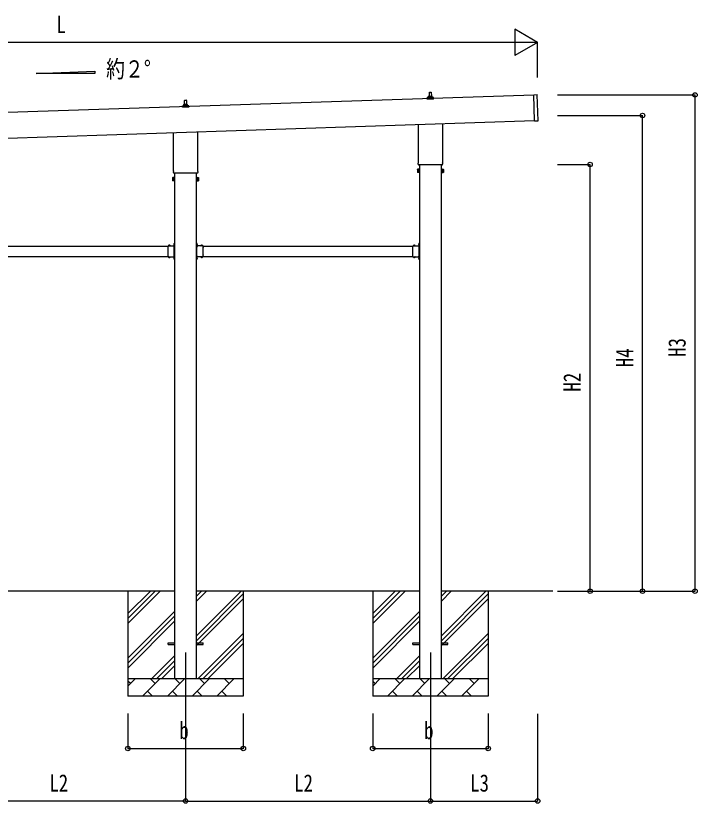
# Model space of a CAD drawing. Units: millimetres, scale not verified. Extents: x -12615 to 12615, y -8910 to 8910.
# Drawn here: x -888 to 3009, y -4972 to -469 of the extents above; entities that cross this region are included whole.
import ezdxf
from ezdxf.enums import TextEntityAlignment as Align

# ---------------------------------------------------------------- set-up
doc = ezdxf.new("R2010")
doc.units = ezdxf.units.MM
doc.header["$LTSCALE"] = 40
for name, color, linetype in [('0-3_YKK_12', 2, 'Continuous'), ('0-4_YKK_13', 4, 'Continuous'), ('0-5_YKK_A1', 4, 'Continuous'), ('0-6_YKK_D', 6, 'Continuous')]:
    doc.layers.add(name, color=color, linetype=linetype)
doc.styles.add('ＭＳ ゴシック', font='')
doc.styles.get('ＭＳ ゴシック').set_extended_font_data('MS Gothic')

msp = doc.modelspace()

# ---------------------------------------------------------------- linework, layer by layer
at = {"layer": '0-3_YKK_12'}
for p, q in [((83.56, -4109), (83.56, -4609)), ((1483.56, -4109), (1483.56, -4609))]:
    msp.add_line(p, q, dxfattribs=at)
at = {"layer": '0-4_YKK_13'}
for p, q in [((1465.31, -945.24), (1465.31, -937.53)), ((1501.81, -945.24), (1465.31, -945.24)), ((1465.69, -936.74), (1501.43, -936.74)), ((1466.07, -936.55), (1472.8, -934.92)), ((1473.18, -934.74), (1493.94, -934.74)), ((1473.56, -933.95), (1473.56, -929.74)), ((1474.56, -929.74), (1492.56, -929.74)), ((1477.56, -929.74), (1478.29, -906.21)), ((1479.29, -905.24), (1487.83, -905.24)), ((1488.83, -906.21), (1489.56, -929.74)), ((1493.56, -933.95), (1493.56, -929.74)), ((1501.05, -936.55), (1494.32, -934.92)), ((1501.81, -945.24), (1501.81, -937.53)), ((2074.33, -920.64), (2093.32, -920)), ((2079.33, -1070.55), (2074.33, -920.64)), ((2099.28, -1068.89), (2094.35, -920.97)), ((65.31, -991.91), (65.31, -984.19)), ((65.69, -983.41), (101.43, -983.41)), ((66.07, -983.22), (72.8, -981.59)), ((73.18, -981.41), (93.94, -981.41)), ((73.56, -980.62), (73.56, -976.41)), ((74.56, -976.41), (92.56, -976.41)), ((77.56, -976.41), (78.29, -952.88)), ((79.29, -951.91), (87.83, -951.91)), ((88.83, -952.88), (89.56, -976.41)), ((93.56, -980.62), (93.56, -976.41)), ((101.05, -983.22), (94.32, -981.59)), ((101.81, -991.91), (101.81, -984.19)), ((101.81, -991.91), (65.31, -991.91)), ((2079.33, -1070.55), (2098.32, -1069.92)), ((1415.26, -1309.23), (1415.26, -1089.65)), ((1551.86, -1085.1), (1551.86, -1309.23)), ((15.26, -1355.89), (15.26, -1136.32)), ((151.86, -1131.77), (151.86, -1355.89)), ((1409.56, -1347.5), (1410.32, -1346.19)), ((1409.56, -1347.5), (1409.56, -1364.5)), ((1413.56, -1318), (1413.56, -1312.5)), ((1551.5, -1321.5), (1415.62, -1321.5)), ((1553.56, -1312.5), (1553.56, -1318)), ((1557.56, -1347.5), (1556.8, -1346.19)), ((1557.56, -1347.5), (1557.56, -1364.5)), ((9.56, -1394.17), (10.32, -1392.85)), ((9.56, -1394.17), (9.56, -1411.17)), ((13.56, -1364.67), (13.56, -1359.17)), ((151.5, -1368.17), (15.62, -1368.17)), ((153.56, -1359.17), (153.56, -1364.67)), ((157.56, -1394.17), (156.8, -1392.85)), ((157.56, -1394.17), (157.56, -1411.17)), ((1409.56, -1364.5), (1410.32, -1365.81)), ((1416.56, -1351.09), (1410.32, -1351.09)), ((1416.56, -1360.91), (1410.32, -1360.91)), ((1416.56, -1365.81), (1410.32, -1365.81)), ((1419.06, -1365.2), (1416.56, -1365.2)), ((1548.06, -1365.2), (1550.56, -1365.2)), ((1550.56, -1351.09), (1556.8, -1351.09)), ((1550.56, -1360.91), (1556.8, -1360.91)), ((1550.56, -1365.81), (1556.8, -1365.81)), ((1557.56, -1364.5), (1556.8, -1365.81)), ((9.56, -1411.17), (10.32, -1412.48)), ((16.56, -1397.76), (10.32, -1397.76)), ((16.56, -1407.57), (10.32, -1407.57)), ((16.56, -1412.48), (10.32, -1412.48)), ((19.06, -1411.87), (16.56, -1411.87)), ((148.06, -1411.87), (150.56, -1411.87)), ((150.56, -1397.76), (156.8, -1397.76)), ((150.56, -1407.57), (156.8, -1407.57)), ((150.56, -1412.48), (156.8, -1412.48)), ((157.56, -1411.17), (156.8, -1412.48)), ((-16.94, -1794.29), (-16.94, -1783.9)), ((-16.94, -1783.9), (19.46, -1783.9)), ((-16.94, -1836.29), (-16.94, -1795.71)), ((-13.68, -1783.04), (-13.68, -1783.2)), ((-12.98, -1783.9), (-4.91, -1783.9)), ((-10.07, -1783.9), (-11.39, -1781.24)), ((-7.82, -1783.9), (-6.49, -1781.24)), ((-4.21, -1783.04), (-4.21, -1783.2)), ((15.36, -1776), (21.06, -1776)), ((19.06, -1785.5), (16.06, -1785.5)), ((19.46, -1774.87), (16.8, -1773.55)), ((19.46, -1777.13), (16.8, -1778.45)), ((18.6, -1771.27), (18.76, -1771.27)), ((18.6, -1780.73), (18.76, -1780.73)), ((19.06, -1794.29), (19.06, -1787.5)), ((19.06, -1836.29), (19.06, -1795.71)), ((19.46, -1768.5), (21.06, -1768.5)), ((19.46, -1785.46), (19.46, -1768.5)), ((19.46, -1771.97), (19.46, -1780.04)), ((21.06, -1773), (19.46, -1773)), ((19.46, -1774), (21.06, -1774)), ((19.46, -1778), (21.06, -1778)), ((21.06, -1779), (19.46, -1779)), ((147.66, -1768.5), (146.06, -1768.5)), ((146.06, -1773), (147.66, -1773)), ((147.66, -1774), (146.06, -1774)), ((151.76, -1776), (146.06, -1776)), ((147.66, -1778), (146.06, -1778)), ((146.06, -1779), (147.66, -1779)), ((147.66, -1785.46), (147.66, -1768.5)), ((147.66, -1771.96), (147.66, -1780.03)), ((147.66, -1774.87), (150.32, -1773.55)), ((147.66, -1777.13), (150.32, -1778.45)), ((184.06, -1783.9), (147.66, -1783.9)), ((148.06, -1785.5), (151.06, -1785.5)), ((148.06, -1794.29), (148.06, -1787.5)), ((148.06, -1836.29), (148.06, -1795.71)), ((148.52, -1771.26), (148.36, -1771.26)), ((148.52, -1780.73), (148.36, -1780.73)), ((171.32, -1783.04), (171.32, -1783.2)), ((180.09, -1783.9), (172.02, -1783.9)), ((174.93, -1783.9), (173.61, -1781.24)), ((177.18, -1783.9), (178.51, -1781.24)), ((180.79, -1783.04), (180.79, -1783.2)), ((184.06, -1794.29), (184.06, -1783.9)), ((184.06, -1836.29), (184.06, -1795.71)), ((1383.06, -1794.29), (1383.06, -1783.9)), ((1383.06, -1783.9), (1419.46, -1783.9)), ((1383.06, -1836.29), (1383.06, -1795.71)), ((1386.32, -1783.04), (1386.32, -1783.2)), ((1387.02, -1783.9), (1395.09, -1783.9)), ((1389.93, -1783.9), (1388.61, -1781.24)), ((1392.18, -1783.9), (1393.51, -1781.24)), ((1395.79, -1783.04), (1395.79, -1783.2)), ((1415.36, -1776), (1421.06, -1776)), ((1419.06, -1785.5), (1416.06, -1785.5)), ((1419.46, -1774.87), (1416.8, -1773.55)), ((1419.46, -1777.13), (1416.8, -1778.45)), ((1418.6, -1771.27), (1418.76, -1771.27)), ((1418.6, -1780.73), (1418.76, -1780.73)), ((1419.06, -1794.29), (1419.06, -1787.5)), ((1419.06, -1836.29), (1419.06, -1795.71)), ((1419.46, -1768.5), (1421.06, -1768.5)), ((1419.46, -1785.46), (1419.46, -1768.5)), ((1419.46, -1771.97), (1419.46, -1780.04)), ((1421.06, -1773), (1419.46, -1773)), ((1419.46, -1774), (1421.06, -1774)), ((1419.46, -1778), (1421.06, -1778)), ((1421.06, -1779), (1419.46, -1779)), ((-16.94, -1848.1), (-16.94, -1837.71)), ((19.06, -1844.5), (19.06, -1837.71)), ((148.06, -1844.5), (148.06, -1837.71)), ((184.06, -1848.1), (184.06, -1837.71)), ((1383.06, -1848.1), (1383.06, -1837.71)), ((1419.06, -1844.5), (1419.06, -1837.71)), ((-16.94, -1848.1), (19.46, -1848.1)), ((-13.68, -1848.96), (-13.68, -1848.8)), ((-12.98, -1848.1), (-4.91, -1848.1)), ((-10.07, -1848.1), (-11.39, -1850.76)), ((-7.82, -1848.1), (-6.49, -1850.76)), ((-4.21, -1848.96), (-4.21, -1848.8)), ((16.06, -1846.5), (19.06, -1846.5)), ((19.46, -1854.87), (16.8, -1853.55)), ((19.46, -1857.13), (16.8, -1858.45)), ((18.6, -1851.27), (18.76, -1851.27)), ((18.6, -1860.74), (18.76, -1860.74)), ((19.46, -1863.5), (19.46, -1846.54)), ((19.46, -1851.97), (19.46, -1860.04)), ((19.46, -1854), (21.06, -1854)), ((19.46, -1858), (21.06, -1858)), ((19.46, -1863.5), (21.06, -1863.5)), ((147.66, -1854), (146.06, -1854)), ((147.66, -1858), (146.06, -1858)), ((147.66, -1863.5), (146.06, -1863.5)), ((147.66, -1863.5), (147.66, -1846.54)), ((184.06, -1848.1), (147.66, -1848.1)), ((147.66, -1851.96), (147.66, -1860.03)), ((147.66, -1854.87), (150.32, -1853.55)), ((147.66, -1857.13), (150.32, -1858.45)), ((151.06, -1846.5), (148.06, -1846.5)), ((148.52, -1851.26), (148.36, -1851.26)), ((148.52, -1860.73), (148.36, -1860.73)), ((171.32, -1848.96), (171.32, -1848.8)), ((180.09, -1848.1), (172.02, -1848.1)), ((174.93, -1848.1), (173.61, -1850.76)), ((177.18, -1848.1), (178.51, -1850.76)), ((180.79, -1848.96), (180.79, -1848.8)), ((1383.06, -1848.1), (1419.46, -1848.1)), ((1386.32, -1848.96), (1386.32, -1848.8)), ((1387.02, -1848.1), (1395.09, -1848.1)), ((1389.93, -1848.1), (1388.61, -1850.76)), ((1392.18, -1848.1), (1393.51, -1850.76)), ((1395.79, -1848.96), (1395.79, -1848.8)), ((1416.06, -1846.5), (1419.06, -1846.5)), ((1419.46, -1854.87), (1416.8, -1853.55)), ((1419.46, -1857.13), (1416.8, -1858.45)), ((1418.6, -1851.27), (1418.76, -1851.27)), ((1418.6, -1860.74), (1418.76, -1860.74)), ((1419.46, -1863.5), (1419.46, -1846.54)), ((1419.46, -1851.97), (1419.46, -1860.04)), ((1419.46, -1854), (1421.06, -1854)), ((1419.46, -1858), (1421.06, -1858)), ((1419.46, -1863.5), (1421.06, -1863.5)), ((-16.44, -4054.5), (21.06, -4054.5)), ((-16.44, -4063.5), (-16.44, -4054.5)), ((-16.44, -4063.5), (21.06, -4063.5)), ((146.06, -4054.5), (183.56, -4054.5)), ((146.06, -4063.5), (183.56, -4063.5)), ((183.56, -4063.5), (183.56, -4054.5)), ((1383.56, -4054.5), (1421.06, -4054.5)), ((1383.56, -4063.5), (1383.56, -4054.5)), ((1383.56, -4063.5), (1421.06, -4063.5)), ((1546.06, -4054.5), (1583.56, -4054.5)), ((1546.06, -4063.5), (1583.56, -4063.5)), ((1583.56, -4063.5), (1583.56, -4054.5))]:
    msp.add_line(p, q, dxfattribs=at)
for points in [[(1416.56, -1365.81), (1416.56, -1346.19), (1410.32, -1346.19)], [(1416.56, -1365.2), (1416.56, -1346.8), (1419.06, -1346.8)], [(1550.56, -1365.2), (1550.56, -1346.8), (1548.06, -1346.8)], [(1550.56, -1365.81), (1550.56, -1346.19), (1556.8, -1346.19)], [(16.56, -1412.48), (16.56, -1392.85), (10.32, -1392.85)], [(16.56, -1411.87), (16.56, -1393.47), (19.06, -1393.47)], [(150.56, -1411.87), (150.56, -1393.47), (148.06, -1393.47)], [(150.56, -1412.48), (150.56, -1392.85), (156.8, -1392.85)], [(19.06, -1787.5), (16.06, -1787.5), (16.06, -1783.9)], [(21.06, -1783.5), (21.06, -1777.5), (21.06, -1774.5), (21.06, -1768.5)], [(146.06, -1783.5), (146.06, -1777.5), (146.06, -1774.5), (146.06, -1768.5)], [(148.06, -1787.5), (151.06, -1787.5), (151.06, -1783.9)], [(1419.06, -1787.5), (1416.06, -1787.5), (1416.06, -1783.9)], [(1421.06, -1783.5), (1421.06, -1777.5), (1421.06, -1774.5), (1421.06, -1768.5)], [(19.06, -1844.5), (16.06, -1844.5), (16.06, -1848.1)], [(148.06, -1844.5), (151.06, -1844.5), (151.06, -1848.1)], [(1419.06, -1844.5), (1416.06, -1844.5), (1416.06, -1848.1)], [(21.06, -1863.5), (21.06, -1857.5), (21.06, -1854.5), (21.06, -1848.5)], [(146.06, -1863.5), (146.06, -1857.5), (146.06, -1854.5), (146.06, -1848.5)], [(1421.06, -1863.5), (1421.06, -1857.5), (1421.06, -1854.5), (1421.06, -1848.5)]]:
    msp.add_lwpolyline(points, dxfattribs=at)
for points in [[(1419.06, -1366.5), (1419.06, -1345.5), (1421.06, -1345.5), (1421.06, -1366.5)], [(1548.06, -1366.5), (1548.06, -1345.5), (1546.06, -1345.5), (1546.06, -1366.5)], [(19.06, -1413.17), (19.06, -1392.17), (21.06, -1392.17), (21.06, -1413.17)], [(148.06, -1413.17), (148.06, -1392.17), (146.06, -1392.17), (146.06, -1413.17)]]:
    msp.add_lwpolyline(points, close=True, dxfattribs=at)
for centre, radius, start, end in [((1466.31, -937.53), 1, 103.62699, 180), ((1472.56, -933.95), 1, 283.62699, 0), ((1477.64, -930.37), 4.13, 90, 171.17633), ((1474.56, -930.74), 1, 90, 180), ((1479.29, -906.24), 1, 90, 178.60509), ((1486.89, -929.74), 4.83, 133.60282, 180), ((1480.23, -929.74), 4.83, 0, 46.39718), ((1487.83, -906.24), 1, 1.39491, 90), ((1489.47, -930.37), 4.13, 8.82367, 90), ((1492.56, -930.74), 1, 0, 90), ((1494.56, -933.95), 1, 180, 256.37301), ((1500.81, -937.53), 1, 0, 76.37301), ((2093.35, -921), 1, 1.90915, 91.90915), ((66.31, -984.19), 1, 103.62699, 180), ((72.56, -980.62), 1, 283.62699, 0), ((77.64, -977.04), 4.13, 90, 171.17633), ((74.56, -977.41), 1, 90, 180), ((79.29, -952.91), 1, 90, 178.60509), ((86.89, -976.41), 4.83, 133.60282, 180), ((80.23, -976.41), 4.83, 0, 46.39718), ((87.83, -952.91), 1, 1.39491, 90), ((89.47, -977.04), 4.13, 8.82367, 90), ((92.56, -977.41), 1, 0, 90), ((94.56, -980.62), 1, 180, 256.37301), ((100.81, -984.19), 1, 0, 76.37301), ((2098.28, -1068.92), 1, 271.90915, 1.90915), ((1413.9, -1348.64), 4.34, 145.61575, 214.38425), ((1417.56, -1312.5), 4, 125.09963, 180), ((1417.56, -1318), 4, 180, 194.47751), ((1417.56, -1318), 4, 194.47751, 241.04498), ((1549.56, -1318), 4, 298.95502, 345.52249), ((1549.56, -1312.5), 4, 0, 54.90037), ((1549.56, -1318), 4, 345.52249, 0), ((1553.21, -1348.64), 4.34, 325.61575, 34.38425), ((13.9, -1395.31), 4.34, 145.61575, 214.38425), ((17.56, -1359.17), 4, 125.09963, 180), ((17.56, -1364.67), 4, 180, 194.47751), ((17.56, -1364.67), 4, 194.47751, 241.04498), ((149.56, -1364.67), 4, 298.95502, 345.52249), ((149.56, -1359.17), 4, 0, 54.90037), ((149.56, -1364.67), 4, 345.52249, 0), ((153.21, -1395.31), 4.34, 325.61575, 34.38425), ((1425.8, -1356), 16.24, 162.41205, 197.58795), ((1413.9, -1363.36), 4.34, 145.61575, 214.38425), ((1541.32, -1356), 16.24, 342.41205, 17.58795), ((1553.21, -1363.36), 4.34, 325.61575, 34.38425), ((13.9, -1410.03), 4.34, 145.61575, 214.38425), ((25.8, -1402.67), 16.24, 162.41205, 197.58795), ((141.32, -1402.67), 16.24, 342.41205, 17.58795), ((153.21, -1410.03), 4.34, 325.61575, 34.38425), ((-17.64, -1795), 1, 314.427, 45.573), ((-12.98, -1783.2), 0.7, 180, 270), ((-12.81, -1783.04), 0.862, 129.12355, 180), ((-8.94, -1787.8), 7, 90, 129.12355), ((-8.94, -1787.8), 7, 50.87645, 90), ((-4.91, -1783.2), 0.7, 270, 0), ((-5.07, -1783.04), 0.862, 0, 50.87645), ((23.36, -1776), 7, 140.87645, 180), ((23.36, -1776), 7, 180, 219.12355), ((18.6, -1772.13), 0.862, 90, 140.87645), ((18.6, -1779.87), 0.862, 219.12355, 270), ((18.76, -1771.97), 0.7, 0, 90), ((18.76, -1780.04), 0.7, 270, 0), ((19.76, -1795), 1, 134.427, 225.573), ((19.06, -1783.5), 2, 270, 0), ((148.06, -1783.5), 2, 180, 270), ((148.36, -1771.96), 0.7, 90, 180), ((148.36, -1780.03), 0.7, 180, 270), ((147.36, -1795), 1, 314.427, 45.573), ((148.52, -1772.13), 0.862, 39.12355, 90), ((148.52, -1779.87), 0.862, 270, 320.87645), ((143.76, -1776), 7, 0, 39.12355), ((143.76, -1776), 7, 320.87645, 0), ((172.02, -1783.2), 0.7, 180, 270), ((172.19, -1783.04), 0.862, 129.12355, 180), ((176.06, -1787.8), 7, 90, 129.12355), ((176.06, -1787.8), 7, 50.87645, 90), ((180.09, -1783.2), 0.7, 270, 0), ((179.93, -1783.04), 0.862, 0, 50.87645), ((184.76, -1795), 1, 134.427, 225.573), ((1382.36, -1795), 1, 314.427, 45.573), ((1387.02, -1783.2), 0.7, 180, 270), ((1387.19, -1783.04), 0.862, 129.12355, 180), ((1391.06, -1787.8), 7, 90, 129.12355), ((1391.06, -1787.8), 7, 50.87645, 90), ((1395.09, -1783.2), 0.7, 270, 0), ((1394.93, -1783.04), 0.862, 0, 50.87645), ((1423.36, -1776), 7, 140.87645, 180), ((1423.36, -1776), 7, 180, 219.12355), ((1418.6, -1772.13), 0.862, 90, 140.87645), ((1418.6, -1779.87), 0.862, 219.12355, 270), ((1418.76, -1771.97), 0.7, 0, 90), ((1418.76, -1780.04), 0.7, 270, 0), ((1419.76, -1795), 1, 134.427, 225.573), ((1419.06, -1783.5), 2, 270, 0), ((-17.64, -1837), 1, 314.427, 45.573), ((19.76, -1837), 1, 134.427, 225.573), ((147.36, -1837), 1, 314.427, 45.573), ((184.76, -1837), 1, 134.427, 225.573), ((1382.36, -1837), 1, 314.427, 45.573), ((1419.76, -1837), 1, 134.427, 225.573), ((-12.98, -1848.8), 0.7, 90, 180), ((-12.81, -1848.96), 0.862, 180, 230.87645), ((-8.94, -1844.2), 7, 230.87645, 270), ((-8.94, -1844.2), 7, 270, 309.12355), ((-4.91, -1848.8), 0.7, 0, 90), ((-5.07, -1848.96), 0.862, 309.12355, 0), ((23.36, -1856), 7, 140.87645, 180), ((23.36, -1856), 7, 180, 219.12355), ((18.6, -1852.13), 0.862, 90, 140.87645), ((18.6, -1859.87), 0.862, 219.12355, 270), ((18.76, -1851.97), 0.7, 0, 90), ((18.76, -1860.04), 0.7, 270, 0), ((19.06, -1848.5), 2, 0, 90), ((148.06, -1848.5), 2, 90, 180), ((148.36, -1851.96), 0.7, 90, 180), ((148.36, -1860.03), 0.7, 180, 270), ((148.52, -1852.13), 0.862, 39.12355, 90), ((148.52, -1859.87), 0.862, 270, 320.87645), ((143.76, -1856), 7, 0, 39.12355), ((143.76, -1856), 7, 320.87645, 0), ((172.02, -1848.8), 0.7, 90, 180), ((172.19, -1848.96), 0.862, 180, 230.87645), ((176.06, -1844.2), 7, 230.87645, 270), ((176.06, -1844.2), 7, 270, 309.12355), ((180.09, -1848.8), 0.7, 0, 90), ((179.93, -1848.96), 0.862, 309.12355, 0), ((1387.02, -1848.8), 0.7, 90, 180), ((1387.19, -1848.96), 0.862, 180, 230.87645), ((1391.06, -1844.2), 7, 230.87645, 270), ((1391.06, -1844.2), 7, 270, 309.12355), ((1395.09, -1848.8), 0.7, 0, 90), ((1394.93, -1848.96), 0.862, 309.12355, 0), ((1423.36, -1856), 7, 140.87645, 180), ((1423.36, -1856), 7, 180, 219.12355), ((1418.6, -1852.13), 0.862, 90, 140.87645), ((1418.6, -1859.87), 0.862, 219.12355, 270), ((1418.76, -1851.97), 0.7, 0, 90), ((1418.76, -1860.04), 0.7, 270, 0), ((1419.06, -1848.5), 2, 0, 90)]:
    msp.add_arc(centre, radius, start, end, dxfattribs=at)
at = {"layer": '0-5_YKK_A1'}
for p, q in [((-771.76, -798.81), (-435.76, -786.4)), ((-435.76, -798.81), (-771.76, -798.81)), ((-435.76, -786.4), (-435.76, -798.81)), ((2074.4, -922.63), (-3317.67, -1102.34)), ((-3312.84, -1247.26), (2079.23, -1067.52)), ((1421.06, -1321.5), (1421.06, -4259)), ((1546.06, -4259), (1546.06, -1321.5)), ((21.06, -1368.17), (21.06, -4259)), ((146.06, -4259), (146.06, -1368.17)), ((-1215.94, -1786), (-16.94, -1786)), ((184.06, -1786), (1383.06, -1786)), ((-1215.94, -1846), (-16.94, -1846)), ((16.06, -1846), (20.56, -1846)), ((151.06, -1846), (146.56, -1846)), ((184.06, -1846), (1383.06, -1846)), ((1416.06, -1846), (1420.56, -1846)), ((21.06, -3759), (-1253.94, -3759)), ((-246.44, -3759), (-246.44, -4359)), ((-246.44, -3944.05), (-61.39, -3759)), ((-246.44, -3915.77), (-89.67, -3759)), ((-246.44, -3887.48), (-117.96, -3759)), ((1421.06, -3759), (146.06, -3759)), ((146.06, -4014.1), (401.16, -3759)), ((146.06, -3816.11), (203.17, -3759)), ((146.06, -3787.82), (174.88, -3759)), ((146.06, -4042.38), (413.56, -3774.88)), ((413.56, -3759), (413.56, -4359)), ((1153.56, -3759), (1153.56, -4359)), ((1153.56, -3944.05), (1338.61, -3759)), ((1153.56, -3915.77), (1310.33, -3759)), ((1153.56, -3887.48), (1282.04, -3759)), ((2184.44, -3759), (1546.06, -3759)), ((1546.06, -4014.1), (1801.16, -3759)), ((1546.06, -3816.11), (1603.17, -3759)), ((1546.06, -3787.82), (1574.88, -3759)), ((1546.06, -4042.38), (1813.56, -3774.88)), ((1813.56, -3759), (1813.56, -4359)), ((146.06, -4070.67), (413.56, -3803.17)), ((1546.06, -4070.67), (1813.56, -3803.17)), ((-246.44, -4142.04), (21.06, -3874.54)), ((-246.44, -4170.32), (21.06, -3902.82)), ((1153.56, -4142.04), (1421.06, -3874.54)), ((1153.56, -4170.32), (1421.06, -3902.82)), ((-246.44, -4198.61), (21.06, -3931.11)), ((1153.56, -4198.61), (1421.06, -3931.11)), ((155.72, -4259), (413.56, -4001.16)), ((1555.72, -4259), (1813.56, -4001.16)), ((184, -4259), (413.56, -4029.44)), ((1584, -4259), (1813.56, -4029.44)), ((212.29, -4259), (413.56, -4057.73)), ((1612.29, -4259), (1813.56, -4057.73)), ((-108.84, -4259), (21.06, -4129.1)), ((1291.16, -4259), (1421.06, -4129.1)), ((-80.56, -4259), (21.06, -4157.38)), ((-52.27, -4259), (21.06, -4185.67)), ((1319.44, -4259), (1421.06, -4157.38)), ((1347.73, -4259), (1421.06, -4185.67)), ((-246.44, -4259), (413.56, -4259)), ((-246.44, -4301.89), (-203.55, -4259)), ((-232.1, -4287.55), (-246.44, -4273.21)), ((-162.13, -4359), (-62.13, -4259)), ((-90.68, -4287.55), (-119.23, -4259)), ((-20.7, -4359), (79.3, -4259)), ((50.74, -4287.55), (22.19, -4259)), ((120.72, -4359), (220.72, -4259)), ((192.16, -4287.55), (163.61, -4259)), ((262.14, -4359), (362.14, -4259)), ((333.58, -4287.55), (305.03, -4259)), ((410.28, -4259), (413.56, -4255.72)), ((1153.56, -4259), (1813.56, -4259)), ((1153.56, -4301.89), (1196.45, -4259)), ((1167.9, -4287.55), (1153.56, -4273.21)), ((1237.87, -4359), (1337.87, -4259)), ((1309.32, -4287.55), (1280.77, -4259)), ((1379.3, -4359), (1479.3, -4259)), ((1450.74, -4287.55), (1422.19, -4259)), ((1520.72, -4359), (1620.72, -4259)), ((1592.16, -4287.55), (1563.61, -4259)), ((1662.14, -4359), (1762.14, -4259)), ((1733.58, -4287.55), (1705.03, -4259)), ((1810.28, -4259), (1813.56, -4255.72)), ((413.56, -4359), (-246.44, -4359)), ((-133.57, -4330.45), (-105.02, -4359)), ((7.85, -4330.45), (36.4, -4359)), ((149.27, -4330.45), (177.82, -4359)), ((290.69, -4330.45), (319.24, -4359)), ((1813.56, -4359), (1153.56, -4359)), ((1266.43, -4330.45), (1294.98, -4359)), ((1407.85, -4330.45), (1436.4, -4359)), ((1549.27, -4330.45), (1577.82, -4359)), ((1690.69, -4330.45), (1719.24, -4359))]:
    msp.add_line(p, q, dxfattribs=at)
for points in [[(16.06, -1786), (20.56, -1786), (20.56, -1846)], [(151.06, -1786), (146.56, -1786), (146.56, -1846)], [(1416.06, -1786), (1420.56, -1786), (1420.56, -1846)]]:
    msp.add_lwpolyline(points, dxfattribs=at)
at = {"layer": '0-6_YKK_D'}
for p, q in [((2096.71, -621.55), (1966.8, -546.55)), ((1966.8, -546.55), (1966.8, -696.55)), ((1946.71, -621.55), (-3185.14, -621.55)), ((2096.71, -621.55), (1836.9, -621.55)), ((2096.71, -621.55), (1966.8, -696.55)), ((2096.71, -821.84), (2096.71, -620.55)), ((2210.59, -921.55), (2997.71, -921.55)), ((2996.71, -3759), (2996.71, -921.55)), ((2210.59, -1039), (2697.71, -1039)), ((2696.71, -3759), (2696.71, -1039)), ((2210.59, -1319), (2397.71, -1319)), ((2396.71, -3759), (2396.71, -1319)), ((2210.59, -3759), (2397.71, -3759)), ((2210.59, -3759), (2997.71, -3759)), ((2210.59, -3759), (2697.71, -3759)), ((-246.44, -4459), (-246.44, -4660)), ((83.56, -4459), (83.56, -4960)), ((83.56, -4459), (83.56, -4960)), ((413.56, -4459), (413.56, -4660)), ((1153.56, -4459), (1153.56, -4660)), ((1483.56, -4459), (1483.56, -4960)), ((1483.56, -4459), (1483.56, -4960)), ((1813.56, -4459), (1813.56, -4660)), ((2096.71, -4460), (2096.71, -4960)), ((-246.44, -4659), (413.56, -4659)), ((1153.56, -4659), (1813.56, -4659)), ((83.56, -4959), (-1316.44, -4959)), ((83.56, -4959), (1483.56, -4959)), ((1483.56, -4959), (2096.71, -4959))]:
    msp.add_line(p, q, dxfattribs=at)
for centre in [(2996.71, -921.55), (2696.71, -1039), (2396.71, -1319), (2396.71, -3759), (2696.71, -3759), (2996.71, -3759), (-246.44, -4659), (413.56, -4659), (1153.56, -4659), (1813.56, -4659), (83.56, -4959), (83.56, -4959), (1483.56, -4959), (1483.56, -4959), (2096.71, -4959)]:
    msp.add_circle(centre, 12.75, dxfattribs=at)

# ---------------------------------------------------------------- texts
at = {"layer": '0-5_YKK_A1', "style": 'ＭＳ ゴシック', "width": 0.8}
msp.add_text('約２°', height=98.97, dxfattribs=at).set_placement((-370.98, -852.56), align=Align.BOTTOM_LEFT)
at = {"layer": '0-6_YKK_D', "style": 'ＭＳ ゴシック', "width": 0.8}
for s, p in [('L', (-655.21, -597.55)), ('b', (47.56, -4635)), ('b', (1447.56, -4635)), ('L2', (-695.64, -4935)), ('L2', (704.36, -4935)), ('L3', (1710.93, -4935))]:
    msp.add_text(s, height=98.97, dxfattribs=at).set_placement(p, align=Align.BOTTOM_LEFT)
for s, p in [('H3', (2972.71, -2419.48)), ('H4', (2672.71, -2478.2)), ('H2', (2372.71, -2618.2))]:
    msp.add_text(s, height=98.97, rotation=90, dxfattribs=at).set_placement(p, align=Align.BOTTOM_LEFT)

doc.saveas('drawing.dxf')
